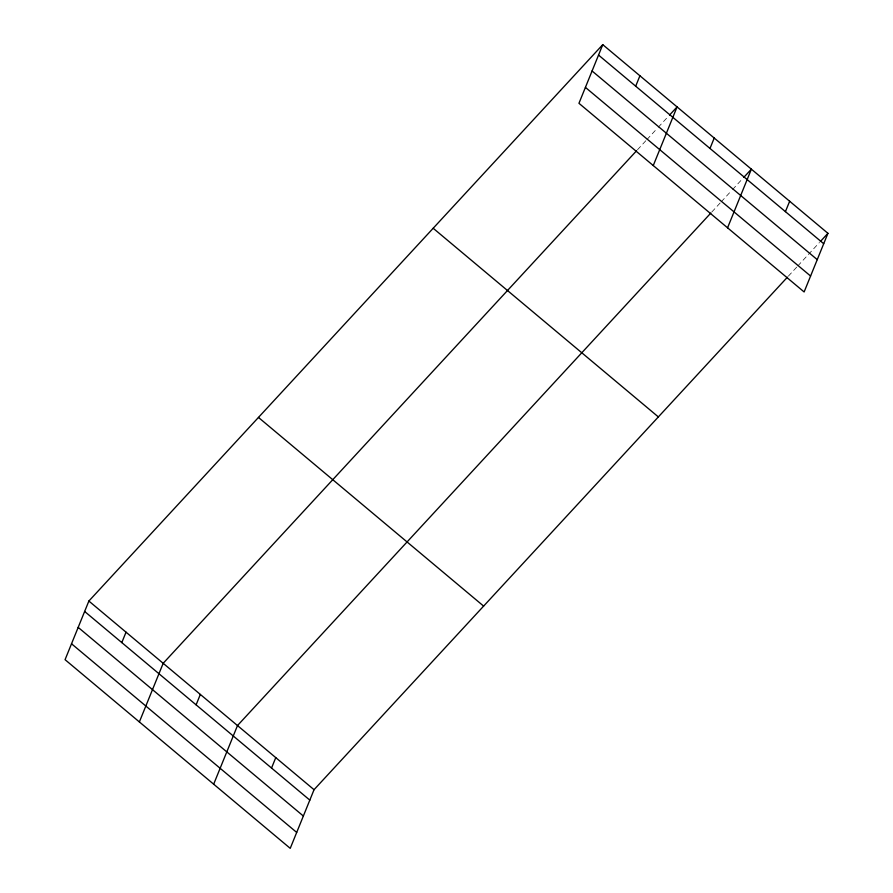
<?xml version="1.0" encoding="UTF-8"?>
<svg xmlns="http://www.w3.org/2000/svg" width="893" height="893" viewBox="0 0 893 893"><rect width="100%" height="100%" fill="white"/><g stroke="black" fill="none" stroke-linecap="round" stroke-linejoin="round"><path stroke-width="0.67" stroke-dasharray="4.46 3.35" d="M637.502 149.756L645.985 140.569M646.923 139.554L657.281 128.335M658.23 127.308L668.589 116.09M711.81 212.009L720.283 202.834M721.231 201.807L731.59 190.589M732.539 189.573L742.898 178.343M788.363 276.16L796.846 266.974M797.784 265.958L819.461 242.494"/><path stroke-width="1.34" d="M602.764 44.65L578.954 103.298L804.124 291.955L827.934 233.319L602.764 44.65L88.876 601.045L65.066 659.681L290.236 848.35L314.046 789.702L787.425 277.176M121.805 642.58L126.036 632.177M139.375 721.946L163.185 663.298L636.564 150.772M196.114 704.845L200.333 694.43M213.673 784.199L237.493 725.562L710.861 213.025M271.539 768.047L275.77 757.632M635.693 86.197L639.913 75.782M653.263 165.551L677.073 106.914L669.538 115.074M709.991 148.45L714.221 138.035M727.561 227.815L751.381 169.168L743.836 177.327M785.427 211.652L789.658 201.238M820.399 241.478L827.934 233.319M598.533 55.065L823.703 243.722M592.07 70.982L817.24 259.64M585.417 87.38L810.587 276.037M433.183 228.262L658.353 416.919M258.457 417.433L483.626 606.101M88.876 601.045L314.046 789.702M84.645 611.459L309.815 800.117M78.182 627.377L303.363 816.035M71.529 643.775L296.699 832.432"/></g></svg>
